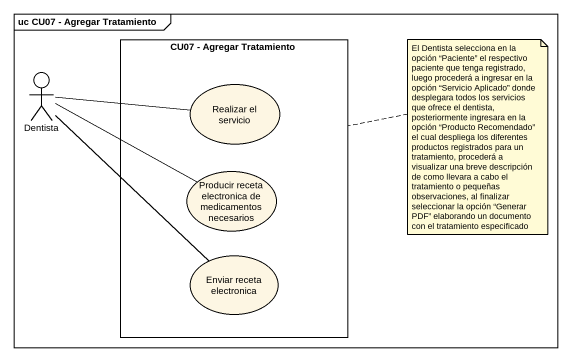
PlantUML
@startuml
mainframe uc CU07 - Agregar Tratamiento
rectangle "CU07 - Agregar Tratamiento" as CU07_Agregar_Tratamiento {
  usecase "Realizar el servicio" as Realizar_el_servicio
  usecase "Producir receta electronica de medicamentos necesarios" as Producir_receta_electronica
  usecase "Enviar receta electronica" as Enviar_receta_electronica
}
actor Dentista
Dentista -right- Realizar_el_servicio
Dentista -right- Producir_receta_electronica
Dentista -- Enviar_receta_electronica
note right of CU07_Agregar_Tratamiento : El Dentista selecciona en la opción “Paciente” el respectivo paciente que tenga registrado, luego procederá a ingresar en la opción “Servicio Aplicado” donde desplegara todos los servicios que ofrece el dentista, posteriormente ingresara en la opción “Producto Recomendado” el cual despliega los diferentes productos registrados para un tratamiento, procederá a visualizar una breve descripción de como llevara a cabo el tratamiento o pequeñas observaciones, al finalizar seleccionar la opción “Generar PDF” elaborando un documento con el tratamiento especificado
@enduml
